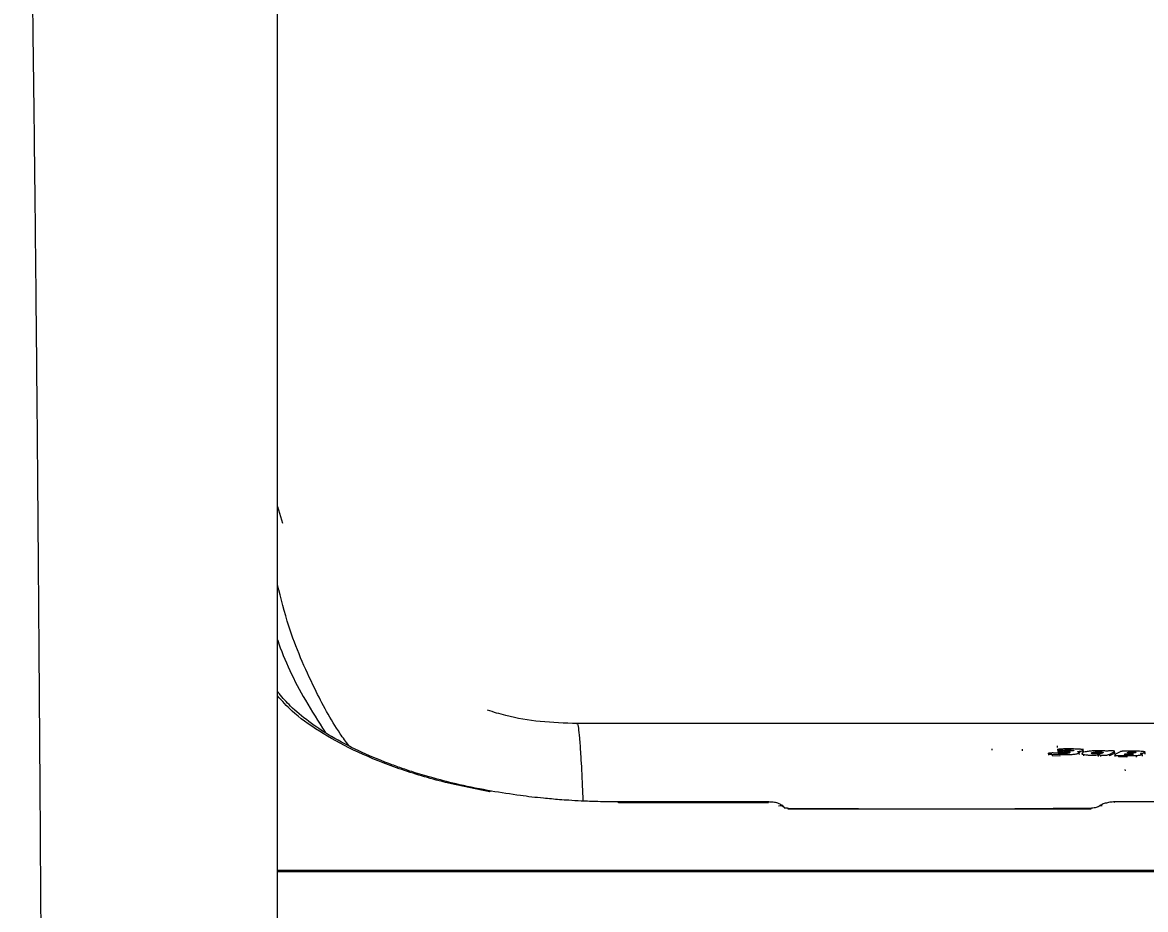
# Model space of a CAD drawing. Header units: millimetres. Extents: x -8045 to 6871, y -5915 to 5473.
# Drawn here: x -4057.1 to -3914.6, y -1027.7 to -915.2 of the extents above; entities that cross this region are included whole.
import ezdxf

# ---------------------------------------------------------------- set-up
doc = ezdxf.new("R2010")
doc.units = ezdxf.units.MM
for name, color, linetype in [('DIKOM_ОБЪЕКТ', 7, 'Continuous'), ('DIKOM_РАЗМЕР_ЗОНА', 7, 'Continuous'), ('DIKOM_РАЗМЕР_ОБЪЕКТА', 7, 'Continuous')]:
    doc.layers.add(name, color=color, linetype=linetype)
doc.styles.add('style1', font='arial.ttf', dxfattribs={"width": 0.8})
doc.dimstyles.new('1-50', dxfattribs={"dimtxt": 300, "dimasz": 200, "dimexe": 100, "dimexo": 0, "dimgap": 100, "dimtad": 1, "dimtxsty": 'style1', "dimcen": 200, "dimclrd": 7, "dimclre": 7, "dimclrt": 7, "dimadec": 1, "dimazin": 2, "dimtfac": 1, "dimtmove": 0, "dimatfit": 2, "dimfxl": 0, "dimlwd": 25, "dimlwe": 18, "dimarcsym": 0})

# ---------------------------------------------------------------- blocks, each defined once
blk = doc.blocks.new('*D9')
at = {"layer": 'Defpoints', "color": 0, "linetype": 'Continuous', "transparency": 16777216}
for p in [(5663.54, -234.65), (-5019.6, -1388.73), (5663.54, -4701.47)]:
    blk.add_point(p, dxfattribs=at)
at = {"layer": 'DIKOM_РАЗМЕР_ОБЪЕКТА', "color": 7, "linetype": 'Continuous', "lineweight": 18, "transparency": 16777216}
for p, q in [((5663.54, -234.65), (5663.54, -4801.47)), ((-5019.6, -1388.73), (-5019.6, -4801.47))]:
    blk.add_line(p, q, dxfattribs=at)
at = {"layer": 'DIKOM_РАЗМЕР_ОБЪЕКТА', "color": 7, "linetype": 'Continuous', "lineweight": 25, "transparency": 16777216}
blk.add_line((-4819.6, -4701.47), (5463.54, -4701.47), dxfattribs=at)
at = {"layer": 'DIKOM_РАЗМЕР_ОБЪЕКТА', "color": 7, "linetype": 'Continuous', "transparency": 16777216}
for points in [[(-4819.6, -4668.14), (-4819.6, -4734.8), (-5019.6, -4701.47)], [(5463.54, -4668.14), (5463.54, -4734.8), (5663.54, -4701.47)]]:
    blk.add_solid(points, dxfattribs=at)
at = {"layer": 'DIKOM_РАЗМЕР_ОБЪЕКТА', "color": 7, "linetype": 'Continuous', "lineweight": 15, "transparency": 16777216, "insert": (-74.37, -4448.3), "char_height": 300, "attachment_point": 5, "style": 'style1'}
blk.add_mtext('10700', dxfattribs=at)
blk = doc.blocks.new('*D10')
at = {"layer": 'Defpoints', "color": 0, "linetype": 'Continuous', "transparency": 16777216}
for p in [(-1653.81, 3474.95), (-5616.46, -3083.4), (491.01, -3083.4)]:
    blk.add_point(p, dxfattribs=at)
at = {"layer": 'DIKOM_РАЗМЕР_ОБЪЕКТА', "color": 7, "linetype": 'Continuous', "lineweight": 18, "transparency": 16777216}
for p, q in [((-1653.81, 3474.95), (-5716.46, 3474.95)), ((491.01, -3083.4), (-5716.46, -3083.4))]:
    blk.add_line(p, q, dxfattribs=at)
at = {"layer": 'DIKOM_РАЗМЕР_ОБЪЕКТА', "color": 7, "linetype": 'Continuous', "lineweight": 25, "transparency": 16777216}
blk.add_line((-5616.46, 3274.95), (-5616.46, -2883.4), dxfattribs=at)
at = {"layer": 'DIKOM_РАЗМЕР_ОБЪЕКТА', "color": 7, "linetype": 'Continuous', "transparency": 16777216}
for points in [[(-5649.79, 3274.95), (-5583.12, 3274.95), (-5616.46, 3474.95)], [(-5649.79, -2883.4), (-5583.12, -2883.4), (-5616.46, -3083.4)]]:
    blk.add_solid(points, dxfattribs=at)
at = {"layer": 'DIKOM_РАЗМЕР_ОБЪЕКТА', "color": 7, "linetype": 'Continuous', "lineweight": 15, "transparency": 16777216, "insert": (-5869.63, -1326.86), "char_height": 300, "attachment_point": 5, "rotation": 90, "style": 'style1'}
blk.add_mtext('6550', dxfattribs=at)
blk = doc.blocks.new('*D11')
at = {"layer": 'Defpoints', "color": 0, "transparency": 16777216}
for p in [(6870.85, -184.65), (-7019.6, -1388.73), (-7019.6, -5814.65)]:
    blk.add_point(p, dxfattribs=at)
at = {"layer": 'DIKOM_РАЗМЕР_ЗОНА', "color": 7, "lineweight": 18, "transparency": 16777216}
for p, q in [((6870.85, -184.65), (6870.85, -5914.65)), ((-7019.6, -1388.73), (-7019.6, -5914.65))]:
    blk.add_line(p, q, dxfattribs=at)
at = {"layer": 'DIKOM_РАЗМЕР_ЗОНА', "color": 7, "lineweight": 25, "transparency": 16777216}
blk.add_line((6670.85, -5814.65), (-6819.6, -5814.65), dxfattribs=at)
at = {"layer": 'DIKOM_РАЗМЕР_ЗОНА', "color": 7, "transparency": 16777216}
for points in [[(-6819.6, -5781.31), (-6819.6, -5847.98), (-7019.6, -5814.65)], [(6670.85, -5781.31), (6670.85, -5847.98), (6870.85, -5814.65)]]:
    blk.add_solid(points, dxfattribs=at)
at = {"layer": 'DIKOM_РАЗМЕР_ЗОНА', "color": 7, "transparency": 16777216, "insert": (-74.37, -5561.37), "char_height": 300, "attachment_point": 5, "style": 'style1'}
blk.add_mtext('13900', dxfattribs=at)
blk = doc.blocks.new('*D12')
at = {"layer": 'Defpoints', "color": 0, "transparency": 16777216}
for p in [(-2189.61, 5472.65), (-7595.21, -5084.97), (-495.58, -5084.97)]:
    blk.add_point(p, dxfattribs=at)
at = {"layer": 'DIKOM_РАЗМЕР_ЗОНА', "color": 7, "lineweight": 18, "transparency": 16777216}
for p, q in [((-2189.61, 5472.65), (-7695.21, 5472.65)), ((-495.58, -5084.97), (-7695.21, -5084.97))]:
    blk.add_line(p, q, dxfattribs=at)
at = {"layer": 'DIKOM_РАЗМЕР_ЗОНА', "color": 7, "lineweight": 25, "transparency": 16777216}
blk.add_line((-7595.21, 5272.65), (-7595.21, -4884.97), dxfattribs=at)
at = {"layer": 'DIKOM_РАЗМЕР_ЗОНА', "color": 7, "transparency": 16777216}
for points in [[(-7628.55, 5272.65), (-7561.88, 5272.65), (-7595.21, 5472.65)], [(-7628.55, -4884.97), (-7561.88, -4884.97), (-7595.21, -5084.97)]]:
    blk.add_solid(points, dxfattribs=at)
at = {"layer": 'DIKOM_РАЗМЕР_ЗОНА', "color": 7, "transparency": 16777216, "insert": (-7848.38, -1452.59), "char_height": 300, "attachment_point": 5, "rotation": 90, "style": 'style1'}
blk.add_mtext('10550', dxfattribs=at)

msp = doc.modelspace()

# ---------------------------------------------------------------- linework, layer by layer
at = {"layer": 'DIKOM_ОБЪЕКТ', "color": 7, "linetype": 'Continuous', "lineweight": 15}
for p, q in [((-4024.74, -976.602), (-4024.123, -978.689)), ((-3748.684, -1004.157), (-3986.725, -1004.157)), ((-3934.058, -1007.529), (-3934.072, -1007.334)), ((-3930.199, -1007.588), (-3930.213, -1007.393)), ((-3925.763, -1007.184), (-3925.777, -1006.989)), ((-3925.751, -1007.408), (-3925.73, -1007.696)), ((-3924.265, -1007.632), (-3924.488, -1007.632)), ((-3923.7, -1007.561), (-3923.706, -1007.475)), ((-3922.977, -1007.667), (-3922.963, -1007.862)), ((-3922.484, -1007.814), (-3922.516, -1007.364)), ((-3918.501, -1007.919), (-3918.522, -1007.626)), ((-3915.984, -1007.65), (-3916.977, -1007.637)), ((-3926.936, -1007.908), (-3926.919, -1008.149)), ((-3926.464, -1008.048), (-3925.449, -1008.086)), ((-3926.464, -1008.048), (-3926.45, -1008.243)), ((-3925.435, -1008.28), (-3926.45, -1008.243)), ((-3925.148, -1007.937), (-3925.609, -1007.924)), ((-3925.09, -1007.761), (-3924.862, -1007.765)), ((-3924.285, -1007.799), (-3924.28, -1007.883)), ((-3924.201, -1007.844), (-3924.209, -1007.729)), ((-3922.978, -1008.081), (-3922.996, -1007.83)), ((-3922.67, -1007.855), (-3922.651, -1008.131)), ((-3922.495, -1007.709), (-3922.558, -1007.77)), ((-3922.499, -1008.041), (-3922.485, -1008.235)), ((-3921.421, -1007.948), (-3921.428, -1007.854)), ((-3921.068, -1007.964), (-3921.187, -1007.986)), ((-3921.082, -1007.769), (-3921.068, -1007.964)), ((-3920.605, -1008.125), (-3920.591, -1008.319)), ((-3920.329, -1008.133), (-3920.315, -1008.328)), ((-3919.999, -1007.864), (-3920.005, -1007.784)), ((-3919.199, -1008.055), (-3918.583, -1007.732)), ((-3919.199, -1008.055), (-3919.185, -1008.25)), ((-3918.569, -1007.927), (-3919.185, -1008.25)), ((-3918.569, -1007.927), (-3918.583, -1007.732)), ((-3918.514, -1007.871), (-3918.569, -1007.927)), ((-3918.508, -1008.104), (-3918.492, -1008.329)), ((-3917.804, -1007.729), (-3918.467, -1008.077)), ((-3918.035, -1008.194), (-3916.995, -1008.208)), ((-3918.035, -1008.194), (-3918.022, -1008.388)), ((-3916.981, -1008.403), (-3918.022, -1008.388)), ((-3917.308, -1008.062), (-3917.188, -1007.998)), ((-3917.307, -1008.079), (-3917.308, -1008.062)), ((-3917.181, -1008.095), (-3917.188, -1007.998)), ((-3916.919, -1008.099), (-3917.162, -1008.095)), ((-3916.995, -1008.208), (-3916.981, -1008.403)), ((-3916.929, -1007.971), (-3916.687, -1007.974)), ((-3916.879, -1007.835), (-3916.758, -1007.773)), ((-3916.878, -1007.851), (-3916.879, -1007.835)), ((-3916.751, -1007.867), (-3916.758, -1007.773)), ((-3916.49, -1007.871), (-3916.732, -1007.867)), ((-3916.499, -1007.747), (-3916.298, -1007.749)), ((-3916.266, -1008.072), (-3916.272, -1007.989)), ((-3915.812, -1008.195), (-3915.798, -1008.39)), ((-3915.114, -1007.912), (-3915.11, -1007.974)), ((-3914.986, -1008.268), (-3915.015, -1007.872)), ((-3917.153, -1010.157), (-3917.167, -1009.963)), ((-3962.443, -1014.206), (-3981.485, -1014.206)), ((-3963.351, -1014.091), (-3981.436, -1014.091)), ((-3962.379, -1014.091), (-3963.351, -1014.091)), ((-3875.171, -1014.091), (-3918.48, -1014.091)), ((-3921.541, -1014.997), (-3959.988, -1015.024)), ((-3942.118, -1015.012), (-3959.888, -1014.915)), ((-3921.436, -1014.888), (-3936.058, -1015.007)), ((-3747.063, -1022.794), (-4024.736, -1022.794)), ((-3747.321, -1022.929), (-4024.736, -1022.929)), ((-4024.735, -1022.929), (-3747.321, -1022.929))]:
    msp.add_line(p, q, dxfattribs=at)
at = {"layer": 'DIKOM_ОБЪЕКТ', "color": 7, "linetype": 'Continuous', "lineweight": 15, "flags": 128}
for points in [[(-3981.485, -1014.206), (-3981.466, -1014.134), (-3981.446, -1014.096), (-3981.436, -1014.091)], [(-3962.379, -1014.091), (-3962.392, -1014.096), (-3962.418, -1014.134), (-3962.443, -1014.206)], [(-3959.988, -1015.024), (-3959.957, -1014.951), (-3959.926, -1014.913), (-3959.894, -1014.912), (-3959.888, -1014.915)]]:
    msp.add_lwpolyline(points, dxfattribs=at)
at = {"layer": 'DIKOM_ОБЪЕКТ', "color": 7, "linetype": 'Continuous', "lineweight": 15}
for centre, radius, start, end in [((-3997.65, -1012.957), 0.244, 87.9562, 142.97701), ((-3960.986, -1015.443), 0.853, 38.78996, 104.03021), ((-3920.251, -1015.149), 0.572, 73.02256, 122.3971), ((-3918.443, -1014.223), 0.137, 105.829, 172.75249), ((-3921.407, -1015.005), 0.135, 113.84012, 176.9258)]:
    msp.add_arc(centre, radius, start, end, dxfattribs=at)
for points, knots in [([(-4057.119, -1907.892), (-4057.075, -1907.8), (-4056.989, -1907.623), (-4056.855, -1906.008), (-4056.725, -1903.517), (-4056.595, -1900.009), (-4056.464, -1895.511), (-4056.333, -1890.034), (-4056.201, -1883.617), (-4056.067, -1876.284), (-4055.933, -1868.039), (-4055.801, -1858.883), (-4055.67, -1848.813), (-4055.541, -1837.824), (-4055.415, -1825.944), (-4055.293, -1813.231), (-4055.174, -1799.75), (-4055.059, -1785.531), (-4054.948, -1770.581), (-4054.84, -1754.897), (-4054.736, -1738.478), (-4054.634, -1721.324), (-4054.537, -1703.503), (-4054.444, -1685.102), (-4054.355, -1666.205), (-4054.272, -1646.831), (-4054.194, -1626.981), (-4054.122, -1606.654), (-4054.054, -1585.849), (-4053.992, -1564.588), (-4053.937, -1542.967), (-4053.888, -1521.096), (-4053.846, -1499.053), (-4053.81, -1476.845), (-4053.782, -1454.471), (-4053.761, -1431.931), (-4053.749, -1409.225), (-4053.744, -1386.401), (-4053.748, -1363.564), (-4053.761, -1340.819), (-4053.781, -1318.22), (-4053.809, -1295.764), (-4053.845, -1273.453), (-4053.888, -1251.292), (-4053.937, -1229.36), (-4053.992, -1207.758), (-4054.054, -1186.576), (-4054.121, -1165.835), (-4054.193, -1145.528), (-4054.271, -1125.658), (-4054.355, -1106.226), (-4054.444, -1087.252), (-4054.537, -1068.824), (-4054.634, -1051.031), (-4054.735, -1033.943), (-4054.839, -1017.561), (-4054.947, -1001.879), (-4055.058, -986.901), (-4055.174, -972.63), (-4055.293, -959.097), (-4055.415, -946.376), (-4055.541, -934.524), (-4055.669, -923.575), (-4055.799, -913.52), (-4055.932, -904.356), (-4056.066, -896.088), (-4056.201, -888.721), (-4056.333, -882.283), (-4056.464, -876.808), (-4056.594, -872.32), (-4056.724, -868.829), (-4056.854, -866.297), (-4056.981, -864.873), (-4057.071, -864.301), (-4057.113, -864.442), (-4057.119, -864.461)], [0, 0, 0, 0, 0.0147236, 0.0285244, 0.0423475, 0.0562187, 0.0701644, 0.0841098, 0.0979776, 0.1117981, 0.1255969, 0.1393986, 0.1532294, 0.1671158, 0.1810794, 0.195006, 0.2088623, 0.2226753, 0.2364714, 0.2502766, 0.2641169, 0.2780193, 0.2919872, 0.3058928, 0.3197353, 0.333542, 0.3473386, 0.361151, 0.3750051, 0.3889283, 0.4028919, 0.4167793, 0.4306105, 0.4444125, 0.4582114, 0.4720326, 0.4859027, 0.4998492, 0.5138045, 0.527697, 0.5415539, 0.5554015, 0.5692659, 0.5831735, 0.5971425, 0.6110617, 0.6249133, 0.6387239, 0.65252, 0.6663273, 0.6801718, 0.6940801, 0.7080478, 0.7219478, 0.7357871, 0.7495921, 0.7633891, 0.777204, 0.7910632, 0.8049937, 0.8189543, 0.8328374, 0.8466663, 0.8604674, 0.8742668, 0.8880905, 0.9019637, 0.9159125, 0.9298518, 0.9437185, 0.957539, 0.9713391, 0.9851441, 0.9980509, 1, 1, 1, 1]), ([(-4024.74, -1877.705), (-4024.74, -1877.65), (-4024.74, -1877.463), (-4024.74, -1876.168), (-4024.74, -1873.836), (-4024.74, -1870.515), (-4024.74, -1866.27), (-4024.74, -1861.104), (-4024.74, -1855.053), (-4024.74, -1848.134), (-4024.74, -1840.351), (-4024.74, -1831.714), (-4024.74, -1822.212), (-4024.74, -1811.855), (-4024.74, -1800.662), (-4024.74, -1788.701), (-4024.74, -1775.999), (-4024.74, -1762.586), (-4024.74, -1748.479), (-4024.74, -1733.683), (-4024.74, -1718.194), (-4024.74, -1702.028), (-4024.74, -1685.262), (-4024.74, -1667.952), (-4024.74, -1650.141), (-4024.74, -1631.861), (-4024.74, -1613.142), (-4024.74, -1593.962), (-4024.74, -1574.342), (-4024.74, -1554.319), (-4024.74, -1533.993), (-4024.74, -1513.397), (-4024.74, -1492.606), (-4024.74, -1471.653), (-4024.74, -1450.55), (-4024.74, -1429.284), (-4024.74, -1407.887), (-4024.74, -1386.419), (-4024.74, -1364.94), (-4024.74, -1343.503), (-4024.74, -1322.18), (-4024.74, -1301.004), (-4024.74, -1279.963), (-4024.74, -1259.082), (-4024.74, -1238.425), (-4024.74, -1218.098), (-4024.74, -1198.132), (-4024.74, -1178.565), (-4024.74, -1159.406), (-4024.74, -1140.663), (-4024.74, -1122.336), (-4024.74, -1104.456), (-4024.74, -1087.119), (-4024.74, -1070.376), (-4024.74, -1054.265), (-4024.74, -1038.803), (-4024.74, -1024.011), (-4024.74, -1009.875), (-4024.74, -996.415), (-4024.74, -983.669), (-4024.74, -971.704), (-4024.74, -960.536), (-4024.74, -950.202), (-4024.74, -940.708), (-4024.74, -932.059), (-4024.74, -924.251), (-4024.74, -917.301), (-4024.74, -911.235), (-4024.74, -906.07), (-4024.74, -901.832), (-4024.74, -898.508), (-4024.74, -896.17), (-4024.74, -894.865), (-4024.74, -894.673), (-4024.74, -894.616)], [0, 0, 0, 0, 0.0059233, 0.0199917, 0.0340567, 0.0481859, 0.0623646, 0.0765651, 0.090664, 0.1047449, 0.1188208, 0.1328783, 0.146944, 0.1611261, 0.1753041, 0.1894528, 0.2035484, 0.217653, 0.2317122, 0.2457659, 0.2598889, 0.274057, 0.2882318, 0.3023495, 0.3164595, 0.3305514, 0.3446024, 0.3586594, 0.3728224, 0.3869782, 0.4011306, 0.4152558, 0.429387, 0.4434443, 0.4574926, 0.4715981, 0.4857383, 0.4998843, 0.5140494, 0.5282093, 0.5423512, 0.5564526, 0.5705634, 0.5847571, 0.5989451, 0.6130973, 0.6271897, 0.6412896, 0.6553503, 0.6694053, 0.6835298, 0.6977007, 0.7118799, 0.7259925, 0.740099, 0.7541902, 0.7682424, 0.7823004, 0.7964689, 0.8106287, 0.8247808, 0.8389012, 0.8530261, 0.8670821, 0.8811303, 0.8952319, 0.9093732, 0.9235333, 0.9376872, 0.95182, 0.965918, 0.9799663, 0.9940183, 1, 1, 1, 1]), ([(-4015.705, -1006.94), (-4016.075, -1006.44), (-4017.786, -1004.13), (-4020.419, -999.078), (-4023.204, -992.763), (-4024.305, -988.266), (-4024.74, -986.493)], [0, 0, 0, 0, 0.0793289, 0.3665791, 0.7502242, 1, 1, 1, 1]), ([(-4024.74, -993.521), (-4024.737, -993.529), (-4023.904, -996.156), (-4021.938, -1000.108), (-4019.572, -1003.886), (-4018.725, -1005.239)], [0, 0, 0, 0, 0.0018367, 0.6425, 1, 1, 1, 1]), ([(-3997.596, -1012.727), (-3998.967, -1012.465), (-4001.472, -1011.987), (-4004.671, -1011.168), (-4007.102, -1010.45), (-4009.004, -1009.818), (-4011.469, -1008.922), (-4014.548, -1007.617), (-4017.958, -1005.819), (-4020.851, -1003.908), (-4022.718, -1002.336), (-4023.869, -1001.143), (-4024.432, -1000.506), (-4024.676, -1000.152), (-4024.74, -1000.058)], [0, 0, 0, 0, 0.1064074, 0.1943383, 0.2633511, 0.3153121, 0.3646378, 0.4921903, 0.6221757, 0.7510291, 0.8783713, 0.9281051, 0.9811288, 1, 1, 1, 1]), ([(-3997.845, -1012.81), (-4000.01, -1012.375), (-4004.322, -1011.508), (-4010.1, -1009.679), (-4015.24, -1007.55), (-4019.556, -1005.15), (-4022.81, -1002.815), (-4024.169, -1001.278), (-4024.74, -1000.633)], [0, 0, 0, 0, 0.1760246, 0.3506279, 0.5248455, 0.7001165, 0.8740879, 1, 1, 1, 1]), ([(-3986.738, -1004.157), (-3988.3, -1004.101), (-3991.336, -1003.991), (-3995.144, -1003.353), (-3997.329, -1002.692), (-3998.101, -1002.458)], [0, 0, 0, 0, 0.4065955, 0.7901283, 1, 1, 1, 1]), ([(-3986.738, -1004.224), (-3986.728, -1004.204), (-3986.676, -1004.097), (-3986.575, -1004.644), (-3986.437, -1005.867), (-3986.277, -1008.102), (-3986.13, -1010.694), (-3986.026, -1013.162), (-3985.992, -1013.985)], [0, 0, 0, 0, 0.0445476, 0.2408773, 0.4354044, 0.6281288, 0.8760439, 1, 1, 1, 1]), ([(-3925.729, -1007.436), (-3925.735, -1007.44), (-3925.75, -1007.448), (-3925.756, -1007.461), (-3925.739, -1007.474), (-3925.693, -1007.484), (-3925.605, -1007.494), (-3925.492, -1007.5), (-3925.405, -1007.501), (-3925.376, -1007.502)], [0, 0, 0, 0, 0.1041322, 0.2504991, 0.3820362, 0.5081635, 0.6390731, 0.8811593, 1, 1, 1, 1]), ([(-3925.521, -1007.4), (-3925.577, -1007.406), (-3925.661, -1007.416), (-3925.714, -1007.43), (-3925.726, -1007.435), (-3925.729, -1007.436)], [0, 0, 0, 0, 0.6197883, 0.9306706, 1, 1, 1, 1]), ([(-3925.676, -1007.666), (-3925.673, -1007.711), (-3925.666, -1007.81), (-3925.659, -1007.909), (-3925.655, -1007.963)], [0, 0, 0, 0, 0.452461, 1, 1, 1, 1]), ([(-3925.663, -1007.689), (-3925.669, -1007.695), (-3925.68, -1007.706), (-3925.658, -1007.721), (-3925.602, -1007.734), (-3925.547, -1007.74), (-3925.514, -1007.743), (-3925.514, -1007.743)], [0, 0, 0, 0, 0.2540267, 0.4933999, 0.7336258, 0.9941309, 1, 1, 1, 1]), ([(-3925.559, -1007.659), (-3925.583, -1007.663), (-3925.631, -1007.673), (-3925.654, -1007.684), (-3925.663, -1007.689), (-3925.663, -1007.689)], [0, 0, 0, 0, 0.4754358, 0.9909293, 1, 1, 1, 1]), ([(-3925.358, -1007.638), (-3925.395, -1007.641), (-3925.466, -1007.646), (-3925.542, -1007.655), (-3925.559, -1007.659), (-3925.559, -1007.659)], [0, 0, 0, 0, 0.5227074, 0.9977539, 1, 1, 1, 1]), ([(-3923.971, -1007.363), (-3924.08, -1007.362), (-3924.416, -1007.358), (-3924.861, -1007.362), (-3925.278, -1007.379), (-3925.442, -1007.393), (-3925.521, -1007.4)], [0, 0, 0, 0, 0.2123313, 0.6532507, 0.8349662, 1, 1, 1, 1]), ([(-3925.376, -1007.502), (-3925.332, -1007.502), (-3925.157, -1007.503), (-3924.976, -1007.499), (-3924.84, -1007.496)], [0, 0, 0, 0, 0.2447669, 1, 1, 1, 1]), ([(-3924.927, -1007.626), (-3925.005, -1007.627), (-3925.15, -1007.627), (-3925.293, -1007.634), (-3925.358, -1007.638)], [0, 0, 0, 0, 0.5398057, 1, 1, 1, 1]), ([(-3924.707, -1007.629), (-3924.735, -1007.628), (-3924.793, -1007.628), (-3924.866, -1007.627), (-3924.911, -1007.627), (-3924.927, -1007.626)], [0, 0, 0, 0, 0.3875602, 0.791249, 1, 1, 1, 1]), ([(-3924.84, -1007.496), (-3924.666, -1007.493), (-3924.471, -1007.489), (-3924.283, -1007.491), (-3924.263, -1007.492)], [0, 0, 0, 0, 0.8910526, 1, 1, 1, 1]), ([(-3924.488, -1007.632), (-3924.488, -1007.632), (-3924.563, -1007.632), (-3924.635, -1007.63), (-3924.707, -1007.629)], [0, 0, 0, 0, 0.0010601, 1, 1, 1, 1]), ([(-3924.041, -1007.624), (-3924.111, -1007.627), (-3924.186, -1007.63), (-3924.261, -1007.632), (-3924.265, -1007.632)], [0, 0, 0, 0, 0.9419629, 1, 1, 1, 1]), ([(-3924.263, -1007.492), (-3924.2, -1007.493), (-3924.054, -1007.496), (-3923.881, -1007.505), (-3923.767, -1007.519), (-3923.713, -1007.533), (-3923.695, -1007.55), (-3923.706, -1007.564), (-3923.722, -1007.573), (-3923.727, -1007.576)], [0, 0, 0, 0, 0.1919524, 0.4432028, 0.5683479, 0.6876447, 0.810819, 0.9466828, 1, 1, 1, 1]), ([(-3923.727, -1007.576), (-3923.736, -1007.579), (-3923.757, -1007.588), (-3923.817, -1007.602), (-3923.917, -1007.615), (-3923.998, -1007.621), (-3924.041, -1007.624)], [0, 0, 0, 0, 0.1793675, 0.4413704, 0.7089054, 1, 1, 1, 1]), ([(-3922.572, -1007.576), (-3922.538, -1007.553), (-3922.482, -1007.517), (-3922.537, -1007.471), (-3922.659, -1007.437), (-3922.861, -1007.409), (-3923.277, -1007.377), (-3923.679, -1007.369), (-3923.971, -1007.363)], [0, 0, 0, 0, 0.186864, 0.301856, 0.4134039, 0.529558, 0.6574148, 1, 1, 1, 1]), ([(-3923.131, -1007.762), (-3923.153, -1007.756), (-3923.204, -1007.741), (-3923.197, -1007.717), (-3923.143, -1007.696), (-3923.072, -1007.679), (-3923.011, -1007.671), (-3922.977, -1007.667)], [0, 0, 0, 0, 0.2242093, 0.4996459, 0.68341, 0.8280951, 1, 1, 1, 1]), ([(-3922.977, -1007.667), (-3922.9, -1007.656), (-3922.742, -1007.634), (-3922.628, -1007.601), (-3922.584, -1007.581), (-3922.572, -1007.576)], [0, 0, 0, 0, 0.4027721, 0.8299451, 1, 1, 1, 1]), ([(-3921.736, -1007.654), (-3921.924, -1007.681), (-3922.304, -1007.734), (-3922.503, -1007.803), (-3922.574, -1007.839), (-3922.575, -1007.839)], [0, 0, 0, 0, 0.489915, 0.9914505, 1, 1, 1, 1]), ([(-3920.312, -1007.586), (-3920.424, -1007.585), (-3920.719, -1007.583), (-3921.235, -1007.602), (-3921.566, -1007.637), (-3921.736, -1007.654)], [0, 0, 0, 0, 0.2287755, 0.6030797, 1, 1, 1, 1]), ([(-3919.645, -1007.63), (-3919.706, -1007.621), (-3919.831, -1007.604), (-3920.068, -1007.591), (-3920.237, -1007.587), (-3920.312, -1007.586)], [0, 0, 0, 0, 0.3510925, 0.7097073, 1, 1, 1, 1]), ([(-3919.529, -1007.638), (-3919.552, -1007.637), (-3919.597, -1007.636), (-3919.629, -1007.632), (-3919.645, -1007.63)], [0, 0, 0, 0, 0.4930891, 1, 1, 1, 1]), ([(-3919.363, -1007.631), (-3919.377, -1007.632), (-3919.403, -1007.635), (-3919.46, -1007.638), (-3919.502, -1007.638), (-3919.529, -1007.638)], [0, 0, 0, 0, 0.2649498, 0.5202772, 1, 1, 1, 1]), ([(-3918.908, -1007.611), (-3918.93, -1007.611), (-3919.017, -1007.611), (-3919.18, -1007.614), (-3919.302, -1007.625), (-3919.363, -1007.631)], [0, 0, 0, 0, 0.1444978, 0.5652044, 1, 1, 1, 1]), ([(-3918.583, -1007.732), (-3918.547, -1007.71), (-3918.498, -1007.681), (-3918.541, -1007.646), (-3918.609, -1007.63), (-3918.694, -1007.62), (-3918.79, -1007.614), (-3918.865, -1007.612), (-3918.908, -1007.611)], [0, 0, 0, 0, 0.4081801, 0.5656898, 0.7052033, 0.7919186, 0.8821836, 1, 1, 1, 1]), ([(-3916.977, -1007.637), (-3917.073, -1007.637), (-3917.211, -1007.636), (-3917.39, -1007.645), (-3917.503, -1007.656), (-3917.602, -1007.669), (-3917.721, -1007.693), (-3917.77, -1007.714), (-3917.804, -1007.729)], [0, 0, 0, 0, 0.2558088, 0.3676948, 0.4762654, 0.588311, 0.7100327, 1, 1, 1, 1]), ([(-3914.937, -1007.692), (-3915.071, -1007.682), (-3915.387, -1007.659), (-3915.766, -1007.653), (-3915.984, -1007.65)], [0, 0, 0, 0, 0.4231421, 1, 1, 1, 1]), ([(-3914.717, -1007.832), (-3914.698, -1007.821), (-3914.66, -1007.798), (-3914.653, -1007.765), (-3914.694, -1007.736), (-3914.788, -1007.711), (-3914.887, -1007.698), (-3914.937, -1007.692)], [0, 0, 0, 0, 0.2145921, 0.4257877, 0.6197478, 0.8072783, 1, 1, 1, 1]), ([(-3914.64, -1008.035), (-3914.644, -1007.977), (-3914.653, -1007.849), (-3914.662, -1007.72), (-3914.667, -1007.65)], [0, 0, 0, 0, 0.4524789, 1, 1, 1, 1]), ([(-3926.907, -1007.935), (-3926.914, -1007.939), (-3926.931, -1007.949), (-3926.936, -1007.966), (-3926.913, -1007.985), (-3926.843, -1008.007), (-3926.697, -1008.03), (-3926.546, -1008.042), (-3926.464, -1008.048)], [0, 0, 0, 0, 0.0780052, 0.2095035, 0.339547, 0.4735725, 0.7139477, 1, 1, 1, 1]), ([(-3926.316, -1007.88), (-3926.361, -1007.88), (-3926.455, -1007.879), (-3926.598, -1007.882), (-3926.73, -1007.892), (-3926.831, -1007.908), (-3926.881, -1007.923), (-3926.901, -1007.932), (-3926.907, -1007.935)], [0, 0, 0, 0, 0.1844028, 0.3810919, 0.5537911, 0.7264159, 0.9226618, 1, 1, 1, 1]), ([(-3925.941, -1007.898), (-3926.019, -1007.892), (-3926.136, -1007.884), (-3926.27, -1007.881), (-3926.316, -1007.88)], [0, 0, 0, 0, 0.6636386, 1, 1, 1, 1]), ([(-3925.609, -1007.924), (-3925.649, -1007.921), (-3925.763, -1007.913), (-3925.871, -1007.904), (-3925.941, -1007.898)], [0, 0, 0, 0, 0.3513524, 1, 1, 1, 1]), ([(-3925.514, -1007.743), (-3925.448, -1007.748), (-3925.383, -1007.752), (-3925.313, -1007.755), (-3925.312, -1007.755)], [0, 0, 0, 0, 0.9943308, 1, 1, 1, 1]), ([(-3925.449, -1008.086), (-3925.401, -1008.086), (-3925.132, -1008.09), (-3924.668, -1008.09), (-3924.138, -1008.072), (-3923.767, -1008.043), (-3923.511, -1008.012), (-3923.303, -1007.974), (-3923.148, -1007.931), (-3923.082, -1007.9), (-3923.049, -1007.886)], [0, 0, 0, 0, 0.0494937, 0.2795952, 0.4704128, 0.575142, 0.6767008, 0.7807898, 0.8930108, 1, 1, 1, 1]), ([(-3925.312, -1007.755), (-3925.24, -1007.758), (-3925.167, -1007.761), (-3925.09, -1007.761), (-3925.09, -1007.761)], [0, 0, 0, 0, 0.9958367, 1, 1, 1, 1]), ([(-3924.226, -1007.863), (-3924.229, -1007.865), (-3924.246, -1007.873), (-3924.287, -1007.888), (-3924.365, -1007.905), (-3924.466, -1007.918), (-3924.618, -1007.931), (-3924.841, -1007.939), (-3925.029, -1007.938), (-3925.136, -1007.937), (-3925.148, -1007.937)], [0, 0, 0, 0, 0.0315623, 0.1596352, 0.2756728, 0.386725, 0.5006464, 0.7086909, 0.9659795, 1, 1, 1, 1]), ([(-3924.862, -1007.765), (-3924.835, -1007.765), (-3924.776, -1007.766), (-3924.7, -1007.767), (-3924.653, -1007.769), (-3924.636, -1007.769)], [0, 0, 0, 0, 0.3607466, 0.771198, 1, 1, 1, 1]), ([(-3924.636, -1007.769), (-3924.561, -1007.772), (-3924.454, -1007.776), (-3924.342, -1007.788), (-3924.304, -1007.796), (-3924.285, -1007.799)], [0, 0, 0, 0, 0.5359689, 0.7727332, 1, 1, 1, 1]), ([(-3924.285, -1007.799), (-3924.266, -1007.804), (-3924.226, -1007.814), (-3924.2, -1007.831), (-3924.201, -1007.848), (-3924.219, -1007.859), (-3924.226, -1007.863)], [0, 0, 0, 0, 0.2691871, 0.5295679, 0.7931074, 1, 1, 1, 1]), ([(-3923.049, -1007.886), (-3923.025, -1007.869), (-3922.982, -1007.839), (-3923.011, -1007.796), (-3923.091, -1007.774), (-3923.131, -1007.762)], [0, 0, 0, 0, 0.3817578, 0.6941039, 1, 1, 1, 1]), ([(-3922.575, -1007.839), (-3922.626, -1007.875), (-3922.725, -1007.945), (-3922.574, -1008.009), (-3922.499, -1008.041)], [0, 0, 0, 0, 0.5049956, 1, 1, 1, 1]), ([(-3922.499, -1008.041), (-3922.406, -1008.064), (-3922.227, -1008.108), (-3921.815, -1008.142), (-3921.537, -1008.148), (-3921.437, -1008.151)], [0, 0, 0, 0, 0.4051313, 0.7858537, 1, 1, 1, 1]), ([(-3921.428, -1007.946), (-3921.452, -1007.932), (-3921.503, -1007.902), (-3921.454, -1007.871), (-3921.428, -1007.854)], [0, 0, 0, 0, 0.476159, 1, 1, 1, 1]), ([(-3921.437, -1008.151), (-3921.35, -1008.151), (-3921.168, -1008.153), (-3920.88, -1008.145), (-3920.696, -1008.131), (-3920.605, -1008.125)], [0, 0, 0, 0, 0.3131015, 0.6609239, 1, 1, 1, 1]), ([(-3921.428, -1007.854), (-3921.39, -1007.838), (-3921.318, -1007.807), (-3921.159, -1007.781), (-3921.082, -1007.769)], [0, 0, 0, 0, 0.5190242, 1, 1, 1, 1]), ([(-3920.344, -1007.961), (-3920.389, -1007.967), (-3920.477, -1007.979), (-3920.633, -1007.991), (-3920.799, -1007.997), (-3920.966, -1007.997), (-3921.123, -1007.992), (-3921.258, -1007.981), (-3921.364, -1007.966), (-3921.406, -1007.953), (-3921.428, -1007.946)], [0, 0, 0, 0, 0.1291635, 0.2499425, 0.3708756, 0.5002896, 0.6285548, 0.7493931, 0.8705305, 1, 1, 1, 1]), ([(-3921.082, -1007.769), (-3921.036, -1007.763), (-3920.947, -1007.752), (-3920.792, -1007.742), (-3920.628, -1007.736), (-3920.521, -1007.736), (-3920.466, -1007.737)], [0, 0, 0, 0, 0.2590923, 0.5018521, 0.7438235, 1, 1, 1, 1]), ([(-3920.452, -1007.931), (-3920.452, -1007.931), (-3920.507, -1007.931), (-3920.615, -1007.93), (-3920.778, -1007.936), (-3920.934, -1007.947), (-3921.022, -1007.958), (-3921.068, -1007.964)], [0, 0, 0, 0, 0.0003741, 0.2565559, 0.4981649, 0.74059, 1, 1, 1, 1]), ([(-3920.605, -1008.125), (-3920.579, -1008.123), (-3920.526, -1008.119), (-3920.443, -1008.119), (-3920.371, -1008.124), (-3920.343, -1008.13), (-3920.329, -1008.133)], [0, 0, 0, 0, 0.2508394, 0.5008821, 0.7506105, 1, 1, 1, 1]), ([(-3920.466, -1007.737), (-3920.466, -1007.737), (-3920.412, -1007.737), (-3920.306, -1007.741), (-3920.173, -1007.75), (-3920.067, -1007.765), (-3920.026, -1007.778), (-3920.005, -1007.784)], [0, 0, 0, 0, 0.0003875, 0.2600869, 0.5025081, 0.7437559, 1, 1, 1, 1]), ([(-3920.236, -1007.94), (-3920.255, -1007.939), (-3920.319, -1007.934), (-3920.397, -1007.932), (-3920.452, -1007.931)], [0, 0, 0, 0, 0.2897392, 1, 1, 1, 1]), ([(-3920.01, -1007.874), (-3920.011, -1007.874), (-3920.042, -1007.892), (-3920.121, -1007.922), (-3920.272, -1007.949), (-3920.344, -1007.961)], [0, 0, 0, 0, 0.0066066, 0.527708, 1, 1, 1, 1]), ([(-3920.329, -1008.133), (-3920.295, -1008.141), (-3920.227, -1008.157), (-3920.083, -1008.166), (-3919.994, -1008.167), (-3919.97, -1008.168)], [0, 0, 0, 0, 0.4254737, 0.8439951, 1, 1, 1, 1]), ([(-3920.005, -1007.784), (-3919.982, -1007.798), (-3919.935, -1007.827), (-3919.984, -1007.858), (-3920.01, -1007.874)], [0, 0, 0, 0, 0.4754326, 1, 1, 1, 1]), ([(-3919.97, -1008.168), (-3919.928, -1008.168), (-3919.851, -1008.169), (-3919.738, -1008.165), (-3919.619, -1008.158), (-3919.491, -1008.143), (-3919.315, -1008.109), (-3919.248, -1008.078), (-3919.199, -1008.055)], [0, 0, 0, 0, 0.1127537, 0.203914, 0.2917824, 0.4315176, 0.5894876, 1, 1, 1, 1]), ([(-3918.467, -1008.077), (-3918.491, -1008.093), (-3918.526, -1008.116), (-3918.505, -1008.143), (-3918.464, -1008.16), (-3918.395, -1008.174), (-3918.261, -1008.188), (-3918.128, -1008.191), (-3918.035, -1008.194)], [0, 0, 0, 0, 0.291261, 0.4133472, 0.5254575, 0.6337261, 0.745122, 1, 1, 1, 1]), ([(-3917.162, -1008.095), (-3917.183, -1008.095), (-3917.229, -1008.094), (-3917.275, -1008.088), (-3917.301, -1008.082), (-3917.314, -1008.076), (-3917.318, -1008.07), (-3917.312, -1008.065), (-3917.308, -1008.062)], [0, 0, 0, 0, 0.2093257, 0.4447273, 0.5732509, 0.7086439, 0.8509549, 1, 1, 1, 1]), ([(-3917.188, -1007.998), (-3917.181, -1007.995), (-3917.17, -1007.99), (-3917.136, -1007.983), (-3917.096, -1007.978), (-3917.05, -1007.974), (-3916.996, -1007.971), (-3916.955, -1007.971), (-3916.929, -1007.971)], [0, 0, 0, 0, 0.1689597, 0.3089148, 0.5000239, 0.6320314, 0.7598076, 1, 1, 1, 1]), ([(-3916.995, -1008.208), (-3916.771, -1008.211), (-3916.382, -1008.216), (-3915.982, -1008.201), (-3915.812, -1008.195)], [0, 0, 0, 0, 0.5755174, 1, 1, 1, 1]), ([(-3916.174, -1008.045), (-3916.179, -1008.048), (-3916.192, -1008.054), (-3916.224, -1008.064), (-3916.286, -1008.077), (-3916.39, -1008.089), (-3916.613, -1008.101), (-3916.79, -1008.1), (-3916.919, -1008.099)], [0, 0, 0, 0, 0.0558049, 0.1536125, 0.2453276, 0.3941018, 0.5601472, 1, 1, 1, 1]), ([(-3916.732, -1007.867), (-3916.754, -1007.867), (-3916.8, -1007.866), (-3916.845, -1007.861), (-3916.871, -1007.855), (-3916.884, -1007.849), (-3916.888, -1007.842), (-3916.882, -1007.838), (-3916.879, -1007.835)], [0, 0, 0, 0, 0.2085683, 0.4437927, 0.5723856, 0.7079764, 0.8504901, 1, 1, 1, 1]), ([(-3916.758, -1007.773), (-3916.752, -1007.77), (-3916.74, -1007.766), (-3916.707, -1007.759), (-3916.666, -1007.753), (-3916.62, -1007.75), (-3916.566, -1007.747), (-3916.526, -1007.747), (-3916.499, -1007.747)], [0, 0, 0, 0, 0.1678124, 0.3072633, 0.4998221, 0.6325577, 0.7596983, 1, 1, 1, 1]), ([(-3916.687, -1007.974), (-3916.6, -1007.975), (-3916.453, -1007.977), (-3916.325, -1007.986), (-3916.272, -1007.989)], [0, 0, 0, 0, 0.5903109, 1, 1, 1, 1]), ([(-3916.081, -1007.866), (-3916.139, -1007.868), (-3916.277, -1007.873), (-3916.412, -1007.872), (-3916.49, -1007.871)], [0, 0, 0, 0, 0.4194389, 1, 1, 1, 1]), ([(-3916.298, -1007.749), (-3916.179, -1007.752), (-3916.014, -1007.755), (-3915.858, -1007.772), (-3915.797, -1007.789), (-3915.798, -1007.805), (-3915.815, -1007.815), (-3915.819, -1007.818)], [0, 0, 0, 0, 0.4288007, 0.593555, 0.7445396, 0.9309372, 1, 1, 1, 1]), ([(-3916.272, -1007.989), (-3916.252, -1007.991), (-3916.212, -1007.996), (-3916.173, -1008.005), (-3916.152, -1008.016), (-3916.15, -1008.03), (-3916.165, -1008.04), (-3916.174, -1008.045)], [0, 0, 0, 0, 0.1857628, 0.3636652, 0.5449085, 0.7395599, 1, 1, 1, 1]), ([(-3915.819, -1007.818), (-3915.829, -1007.822), (-3915.848, -1007.831), (-3915.891, -1007.843), (-3915.944, -1007.853), (-3916.008, -1007.861), (-3916.056, -1007.864), (-3916.081, -1007.866)], [0, 0, 0, 0, 0.2380573, 0.4466453, 0.6367998, 0.8175191, 1, 1, 1, 1]), ([(-3915.812, -1008.195), (-3915.732, -1008.19), (-3915.575, -1008.18), (-3915.37, -1008.155), (-3915.206, -1008.123), (-3915.1, -1008.091), (-3915.055, -1008.069), (-3915.037, -1008.061)], [0, 0, 0, 0, 0.2093226, 0.4102294, 0.6173788, 0.8443299, 1, 1, 1, 1]), ([(-3915.187, -1007.956), (-3915.2, -1007.954), (-3915.222, -1007.949), (-3915.228, -1007.941), (-3915.223, -1007.933), (-3915.202, -1007.925), (-3915.166, -1007.917), (-3915.133, -1007.914), (-3915.114, -1007.912)], [0, 0, 0, 0, 0.2218206, 0.3540964, 0.5003666, 0.6724311, 0.8134671, 1, 1, 1, 1]), ([(-3915.037, -1008.061), (-3915.032, -1008.058), (-3915.007, -1008.043), (-3914.994, -1008.016), (-3915.052, -1007.983), (-3915.141, -1007.965), (-3915.187, -1007.956)], [0, 0, 0, 0, 0.0803395, 0.3869602, 0.6824592, 1, 1, 1, 1]), ([(-3915.114, -1007.912), (-3915.049, -1007.904), (-3914.92, -1007.89), (-3914.785, -1007.861), (-3914.739, -1007.842), (-3914.717, -1007.832)], [0, 0, 0, 0, 0.3479481, 0.6907529, 1, 1, 1, 1]), ([(-3981.438, -1014.092), (-3982.326, -1014.085), (-3983.925, -1014.073), (-3986.043, -1013.99), (-3987.659, -1013.899), (-3989.261, -1013.785), (-3991.315, -1013.603), (-3994.241, -1013.271), (-3996.412, -1012.915), (-3997.643, -1012.713)], [0, 0, 0, 0, 0.1590017, 0.2862688, 0.3824471, 0.4527051, 0.579522, 0.7615134, 1, 1, 1, 1]), ([(-3960.311, -1014.921), (-3960.412, -1014.804), (-3960.622, -1014.56), (-3961.102, -1014.302), (-3961.7, -1014.123), (-3962.151, -1014.102), (-3962.381, -1014.092)], [0, 0, 0, 0, 0.2270223, 0.471419, 0.7293822, 1, 1, 1, 1]), ([(-3920.562, -1014.668), (-3920.592, -1014.687), (-3920.659, -1014.727), (-3920.856, -1014.8), (-3921.132, -1014.863), (-3921.347, -1014.875), (-3921.462, -1014.881)], [0, 0, 0, 0, 0.196278, 0.4267563, 0.693762, 1, 1, 1, 1]), ([(-3918.484, -1014.092), (-3918.699, -1014.101), (-3919.112, -1014.119), (-3919.699, -1014.254), (-3920.189, -1014.434), (-3920.441, -1014.593), (-3920.562, -1014.668)], [0, 0, 0, 0, 0.28428, 0.5453095, 0.7838592, 1, 1, 1, 1]), ([(-3959.911, -1014.908), (-3959.984, -1014.904), (-3960.137, -1014.896), (-3960.283, -1014.873), (-3960.347, -1014.853), (-3960.337, -1014.871), (-3960.337, -1014.871)], [0, 0, 0, 0, 0.2933044, 0.6244215, 0.9847897, 1, 1, 1, 1])]:
    msp.add_open_spline(points, degree=3, knots=knots, dxfattribs=at)

# ---------------------------------------------------------------- dimensions: what is measured, and where the dimension line sits
at = {"layer": 'DIKOM_РАЗМЕР_ЗОНА'}
dim = msp.add_linear_dim(base=(-7595.212, -5084.969), p1=(-2189.606, 5472.652), p2=(-495.584, -5084.969), angle=90, text='10550', dimstyle='1-50', dxfattribs=at)
dim.commit()
dim.dimension.update_dxf_attribs({"geometry": '*D12', "text_midpoint": (-7595.212, -1452.593), "dimtype": 160})
dim = msp.add_linear_dim(base=(-7019.6, -5814.648), p1=(6870.851, -184.645), p2=(-7019.6, -1388.727), text='13900', dimstyle='1-50', dxfattribs=at)
dim.commit()
dim.dimension.update_dxf_attribs({"geometry": '*D11', "text_midpoint": (-74.375, -5814.648), "dimtype": 160})
at = {"layer": 'DIKOM_РАЗМЕР_ОБЪЕКТА', "color": 7, "linetype": 'Continuous', "lineweight": 15}
dim = msp.add_linear_dim(base=(-5616.456, -3083.398), p1=(-1653.813, 3474.95), p2=(491.015, -3083.398), angle=90, text='6550', dimstyle='1-50', dxfattribs=at)
dim.commit()
dim.dimension.update_dxf_attribs({"geometry": '*D10', "text_midpoint": (-5616.456, -1326.858), "dimtype": 160})
dim = msp.add_linear_dim(base=(5663.543, -4701.469), p1=(-5019.6, -1388.727), p2=(5663.543, -234.645), text='10700', dimstyle='1-50', dxfattribs=at)
dim.commit()
dim.dimension.update_dxf_attribs({"geometry": '*D9', "text_midpoint": (-74.375, -4701.469), "dimtype": 160})

doc.saveas('drawing.dxf')
